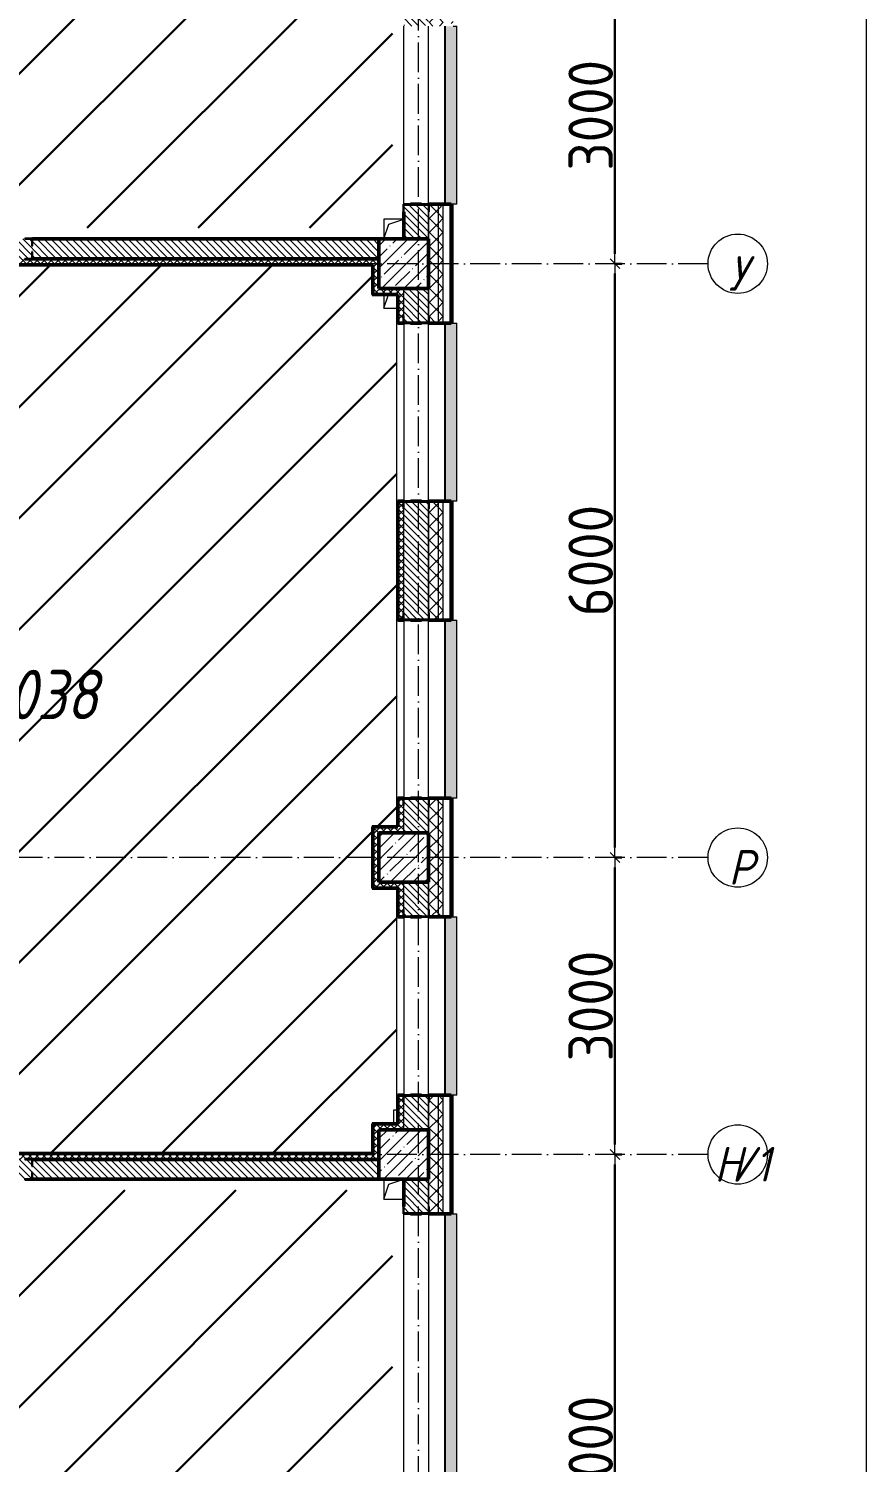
# Model space of a CAD drawing. Header units: millimetres. Extents: x -17017 to 628417, y -109036 to 199237.
# Drawn here: x 140472 to 148933, y 85935 to 100420 of the extents above; entities that cross this region are included whole.
import ezdxf

# ---------------------------------------------------------------- set-up
doc = ezdxf.new("R2010")
doc.units = ezdxf.units.MM
doc.linetypes.add('50_200_ШТРИХ_1Т_ш5_п1_п1_', pattern=[700, 500, -100, 0, -100])
for name, color, linetype, lineweight in [('3.1) ЖБ окна 1.2 м', 102, 'Continuous', 30), ('A-____-____-DIMS', 7, 'Continuous', 9), ('A-FLOR-____-OTLN', 7, 'Continuous', 9), ('A-GENM-____-MCUT', 7, 'Continuous', 25), ('A-GENM-____-OTLN', 7, 'Continuous', 9), ('A-GENM-____-OTLN-1', 7, 'Continuous', 25), ('A-GLAZ-____-OTLN', 7, 'Continuous', 9), ('A-WALL-____-MCUT-2', 7, 'Continuous', 50), ('A-WALL-____-MCUT-3', 7, 'Continuous', 9), ('A-WALL-____-OTLN', 7, 'Continuous', 9), ('A-WALL-____-PATT-1', 7, 'Continuous', 9), ('A-WALL-FNSH-MCUT-1', 7, 'Continuous', 9), ('S-COLS-____-MCUT', 7, 'Continuous', 50), ('S-COLS-____-OTLN', 7, 'Continuous', 9), ('S-GRID-____-IDEN', 7, 'Continuous', 9), ('S-GRID-____-OTLN-1', 7, '50_200_ШТРИХ_1Т_ш5_п1_п1_', 9), ('Марки помещений', 7, 'Continuous', 9), ('стяжа', 7, 'Continuous', 30)]:
    doc.layers.add(name, color=color, linetype=linetype, lineweight=lineweight)
doc.layers.add('A-GLAZ-____-OTLN-1', color=7, linetype='Continuous', lineweight=9, true_color=0xc0c0c0)
doc.layers.add('A-WALL-____-PATT-2', color=7, linetype='Continuous', lineweight=9, true_color=0x787878)
doc.styles.add('ISOCPEUR_I', font='isocpeui.ttf', dxfattribs={"width": 0.9, "height": 2.5})
doc.styles.add('ISOCPEUR_I_3', font='isocpeui.ttf', dxfattribs={"width": 0.85, "height": 2.2})
doc.styles.add('СПДС', font='isocpeur.ttf', dxfattribs={"width": 0.9})
doc.dimstyles.new('Размера А3', dxfattribs={"dimtxt": 200, "dimasz": 100, "dimexe": 70, "dimexo": 100, "dimgap": 20, "dimtad": 1, "dimdec": 0, "dimrnd": 10, "dimzin": 0, "dimdsep": 46, "dimtxsty": 'СПДС', "dimblk": 'ARROWHEAD_6', "dimcen": 1, "dimclrd": 256, "dimclre": 256, "dimclrt": 256, "dimazin": 0, "dimtfac": 1, "dimtdec": 0, "dimtmove": 2, "dimatfit": 3, "dimfxl": 1, "dimtolj": 1, "dimtzin": 0, "dimarcsym": 0})
pattern_1 = [(135, (43259.71, 63713.66), (-35.35534, -35.35534), [])]
pattern_2 = [(45, (43259.71, 63713.66), (-35.35534, 35.35534), []), (135, (43259.71, 63713.66), (-35.35534, -35.35534), [])]
pattern_3 = [(45, (43259.71, 63713.66), (-70.71068, 70.71068), []), (135, (43259.71, 63713.66), (-70.71068, -70.71068), [])]

# ---------------------------------------------------------------- blocks, each defined once
blk = doc.blocks.new('BSC_Колонна _Прямоугольная - 500х500-V26-АР1_План отверстий 2 этажа в осях 1-64_А-ГГ')
at = {"layer": 'S-COLS-____-OTLN'}
h = blk.add_hatch(dxfattribs=at)
h.set_pattern_fill('FP_55', color=256, style=0, pattern_type=2)
h.set_pattern_definition([(45, (-101000, -25331.04), (-114.04925, 114.04925), []), (45, (-100885.95, -25331.04), (-114.04925, 114.04925), [201.613, -40.323, 3.353, -36.97])])
h.paths.add_polyline_path([(-250, -250), (250, -250), (250, 250), (-250, 250)], flags=0)
at = {"layer": 'S-COLS-____-MCUT'}
for p, q in [((250, 250), (-250, 250)), ((-250, 250), (-250, -250)), ((250, -250), (250, 250)), ((-250, -250), (250, -250))]:
    blk.add_line(p, q, dxfattribs=at)
blk = doc.blocks.new('BSC_Колонна _Прямоугольная - 500х500-V28-АР1_План отверстий 2 этажа в осях 1-64_А-ГГ')
at = {"layer": 'S-COLS-____-OTLN'}
h = blk.add_hatch(dxfattribs=at)
h.set_pattern_fill('FP_57', color=256, style=0, pattern_type=2)
h.set_pattern_definition([(45, (-101000, -34331.04), (-114.04925, 114.04925), []), (45, (-100885.95, -34331.04), (-114.04925, 114.04925), [201.613, -40.323, 3.353, -36.97])])
h.paths.add_polyline_path([(-250, -250), (250, -250), (250, 250), (-250, 250), (-250, -55)], flags=0)
at = {"layer": 'S-COLS-____-MCUT'}
for p, q in [((250, 250), (-250, 250)), ((-250, 250), (-250, -250)), ((250, -250), (250, 250)), ((-250, -250), (250, -250))]:
    blk.add_line(p, q, dxfattribs=at)
blk = doc.blocks.new('BSC_Колонна _Прямоугольная - 500х500-V34-АР1_План отверстий 2 этажа в осях 1-64_А-ГГ')
at = {"layer": 'S-COLS-____-OTLN'}
h = blk.add_hatch(dxfattribs=at)
h.set_pattern_fill('FP_63', color=256, style=0, pattern_type=2)
h.set_pattern_definition([(45, (-101000, -28331.04), (-114.04925, 114.04925), []), (45, (-100885.95, -28331.04), (-114.04925, 114.04925), [201.613, -40.323, 3.353, -36.97])])
h.paths.add_polyline_path([(-250, -250), (250, -250), (250, 250), (-250, 250), (-250, -75)], flags=0)
at = {"layer": 'S-COLS-____-MCUT'}
for p, q in [((250, 250), (-250, 250)), ((-250, 250), (-250, -250)), ((250, -250), (250, 250)), ((-250, -250), (250, -250))]:
    blk.add_line(p, q, dxfattribs=at)
blk = doc.blocks.new('Фахверк_СКБ_Уголок - 250_2700-27497298-АР1_План отверстий 2 этажа в осях 1-64_А-ГГ')
at = {"layer": 'A-GENM-____-MCUT'}
for p, q in [((200, 181), (125, 181)), ((125, 181), (125, 106)), ((131, 106), (131, 175)), ((131, 175), (200, 175)), ((200, 175), (200, 181)), ((125, 106), (131, 106)), ((131, -6), (125, -6)), ((125, -6), (125, -81)), ((125, -81), (200, -81)), ((131, -75), (131, -6)), ((200, -75), (131, -75)), ((200, -81), (200, -75))]:
    blk.add_line(p, q, dxfattribs=at)
blk = doc.blocks.new('Фахверк_СКБ_Уголок - 200_3550-28267367-АР1_План отверстий 2 этажа в осях 1-64_А-ГГ')
at = {"layer": 'A-GENM-____-MCUT'}
for p, q in [((200, 156), (125, 156)), ((125, 156), (125, 81)), ((131, 81), (131, 150)), ((131, 150), (200, 150)), ((200, 150), (200, 156)), ((125, 81), (131, 81)), ((131, 19), (125, 19)), ((125, 19), (125, -56)), ((131, -50), (131, 19)), ((125, -56), (200, -56)), ((200, -50), (131, -50)), ((200, -56), (200, -50))]:
    blk.add_line(p, q, dxfattribs=at)
blk = doc.blocks.new('AR_Отверстие прямоугольное _в плите_ - AR_Отверстие прямоугольное _в плите_-V168-АР1_План отверстий 2 этажа в осях 1-64_А-ГГ')
at = {"layer": 'A-GENM-____-OTLN'}
for p, q in [((100, 100), (-100, 100)), ((-100, 100), (-100, -100)), ((-100, -100), (-50, 50)), ((-50, 50), (100, 100))]:
    blk.add_line(p, q, dxfattribs=at)
blk = doc.blocks.new('AR_Отверстие прямоугольное _в плите_ - AR_Отверстие прямоугольное _в плите_-30511571-АР1_План отверстий 2 этажа в осях 1-64_А-ГГ')
at = {"layer": 'A-GENM-____-OTLN'}
for p, q in [((-100, 30), (-100, -100)), ((-100, -100), (-57, 30)), ((-100, -100), (30, -100))]:
    blk.add_line(p, q, dxfattribs=at)
blk = doc.blocks.new('AR_Отверстие прямоугольное _в плите_ - AR_Отверстие прямоугольное _в плите_-30511543-АР1_План отверстий 2 этажа в осях 1-64_А-ГГ')
at = {"layer": 'A-GENM-____-OTLN'}
for p, q in [((-100, 100), (-100, -100)), ((-100, -100), (-50, 50)), ((-50, 50), (100, 100)), ((-100, -100), (100, -100))]:
    blk.add_line(p, q, dxfattribs=at)
blk = doc.blocks.new('Отлив_СКБ - Отлив витража_120_НВФ-V194-АР1_План отверстий 2 этажа в осях 1-64_А-ГГ')
at = {"layer": 'A-GLAZ-____-OTLN-1'}
for points in [[(1800, -2), (1800, 0), (0, 0), (0, -2), (1544, -2)], [(1544, -120), (1800, -120), (1800, -2), (0, -2), (0, -120)]]:
    blk.add_hatch(color=256, dxfattribs=at).paths.add_polyline_path(points, flags=0)
at = {"layer": 'A-GLAZ-____-OTLN'}
for p, q in [((0, 0), (1800, 0)), ((1800, -2), (0, -2)), ((0, -120), (0, -83)), ((0, -120), (1800, -120)), ((1800, -83), (1800, -120))]:
    blk.add_line(p, q, dxfattribs=at)
blk = doc.blocks.new('Отлив_СКБ - Отлив витража_120_НВФ-31885688-АР1_План отверстий 2 этажа в осях 1-64_А-ГГ')
at = {"layer": 'A-GLAZ-____-OTLN-1'}
for points in [[(4113, -2), (4800, -2), (4800, 0), (0, 0), (0, -2), (2345, -2)], [(4113, -120), (4800, -120), (4800, -2), (0, -2), (0, -120), (2345, -120)]]:
    blk.add_hatch(color=256, dxfattribs=at).paths.add_polyline_path(points, flags=0)
at = {"layer": 'A-GLAZ-____-OTLN'}
for p, q in [((0, 0), (4800, 0)), ((4800, -2), (0, -2)), ((0, -120), (0, -83)), ((0, -120), (4800, -120)), ((4800, -83), (4800, -120))]:
    blk.add_line(p, q, dxfattribs=at)
blk = doc.blocks.new('Ось сетки - Круг_Ø6_00__ISO-2_5_0_9K_-25732049-АР1_План отверстий 2 этажа в осях 1-64_А-ГГ')
at = {"layer": 'S-GRID-____-IDEN'}
blk.add_circle((0, 0), 3, dxfattribs=at)
blk = doc.blocks.new('ARROWHEAD_6')
at = {"color": 0, "linetype": 'Continuous'}
for p, q in [((0, 0), (-1, 0)), ((-0.5, -0.5), (0.5, 0.5))]:
    blk.add_line(p, q, dxfattribs=at)
blk = doc.blocks.new('*D2699')
at = {"layer": 'A-____-____-DIMS', "lineweight": -2, "transparency": 16777216}
for p, q in [((87537, 484347), (87613, 484347)), ((87543, 478447), (87543, 484247)), ((87537, 478347), (87613, 478347))]:
    blk.add_line(p, q, dxfattribs=at)
at = {"layer": 'Defpoints', "color": 0, "transparency": 16777216}
for p in [(87437, 484347), (87543, 484347), (87437, 478347)]:
    blk.add_point(p, dxfattribs=at)
at = {"layer": 'A-____-____-DIMS', "lineweight": -2, "transparency": 16777216, "xscale": 100, "yscale": 100, "zscale": 100}
for p, rotation in [((87543, 484347), 90), ((87543, 478347), 270)]:
    blk.add_blockref('ARROWHEAD_6', p, dxfattribs=dict(at, rotation=rotation))
at = {"layer": 'A-____-____-DIMS', "transparency": 16777216, "insert": (87298, 481347), "char_height": 450, "attachment_point": 5, "rotation": 90, "style": 'СПДС'}
blk.add_mtext('\\A1;6000', dxfattribs=at)
blk = doc.blocks.new('*D2700')
at = {"layer": 'A-____-____-DIMS', "lineweight": -2, "transparency": 16777216}
for p, q in [((87537, 487347), (87613, 487347)), ((87543, 484447), (87543, 487247)), ((87537, 484347), (87613, 484347))]:
    blk.add_line(p, q, dxfattribs=at)
at = {"layer": 'Defpoints', "color": 0, "transparency": 16777216}
for p in [(87437, 487347), (87543, 487347), (87437, 484347)]:
    blk.add_point(p, dxfattribs=at)
at = {"layer": 'A-____-____-DIMS', "lineweight": -2, "transparency": 16777216, "xscale": 100, "yscale": 100, "zscale": 100}
for p, rotation in [((87543, 487347), 90), ((87543, 484347), 270)]:
    blk.add_blockref('ARROWHEAD_6', p, dxfattribs=dict(at, rotation=rotation))
at = {"layer": 'A-____-____-DIMS', "transparency": 16777216, "insert": (87298, 485847), "char_height": 450, "attachment_point": 5, "rotation": 90, "style": 'СПДС'}
blk.add_mtext('\\A1;3000', dxfattribs=at)
blk = doc.blocks.new('*D2701')
at = {"layer": 'A-____-____-DIMS', "lineweight": -2, "transparency": 16777216}
for p, q in [((87537, 493347), (87613, 493347)), ((87543, 487447), (87543, 493247)), ((87537, 487347), (87613, 487347))]:
    blk.add_line(p, q, dxfattribs=at)
at = {"layer": 'Defpoints', "color": 0, "transparency": 16777216}
for p in [(87437, 493347), (87543, 493347), (87437, 487347)]:
    blk.add_point(p, dxfattribs=at)
at = {"layer": 'A-____-____-DIMS', "lineweight": -2, "transparency": 16777216, "xscale": 100, "yscale": 100, "zscale": 100}
for p, rotation in [((87543, 493347), 90), ((87543, 487347), 270)]:
    blk.add_blockref('ARROWHEAD_6', p, dxfattribs=dict(at, rotation=rotation))
at = {"layer": 'A-____-____-DIMS', "transparency": 16777216, "insert": (87298, 490347), "char_height": 450, "attachment_point": 5, "rotation": 90, "style": 'СПДС'}
blk.add_mtext('\\A1;6000', dxfattribs=at)
blk = doc.blocks.new('*D2702')
at = {"layer": 'A-____-____-DIMS', "lineweight": -2, "transparency": 16777216}
for p, q in [((87537, 496347), (87613, 496347)), ((87543, 493447), (87543, 496247)), ((87537, 493347), (87613, 493347))]:
    blk.add_line(p, q, dxfattribs=at)
at = {"layer": 'Defpoints', "color": 0, "transparency": 16777216}
for p in [(87437, 496347), (87543, 496347), (87437, 493347)]:
    blk.add_point(p, dxfattribs=at)
at = {"layer": 'A-____-____-DIMS', "lineweight": -2, "transparency": 16777216, "xscale": 100, "yscale": 100, "zscale": 100}
for p, rotation in [((87543, 496347), 90), ((87543, 493347), 270)]:
    blk.add_blockref('ARROWHEAD_6', p, dxfattribs=dict(at, rotation=rotation))
at = {"layer": 'A-____-____-DIMS', "transparency": 16777216, "insert": (87298, 494847), "char_height": 450, "attachment_point": 5, "rotation": 90, "style": 'СПДС'}
blk.add_mtext('\\A1;3000', dxfattribs=at)
blk = doc.blocks.new('2этаж')
at = {"layer": 'S-GRID-____-OTLN-1', "color": 251, "ltscale": 0.6, "true_color": 0x636466}
for p, q in [((85558.3, 454533.3), (85558.3, 508896.9)), ((88482.7, 493347), (77429.6, 493347)), ((88482.7, 487347), (77429.6, 487347)), ((88482.7, 484347), (77429.6, 484347))]:
    blk.add_line(p, q, dxfattribs=at)
at = {"layer": 'S-GRID-____-IDEN', "char_height": 350, "attachment_point": 1, "style": 'ISOCPEUR_I'}
for s, insert, width in [('\\fISOCPEUR|b0|i1|c204|p34|;\\W.9;У', (88689.9, 493423.1), 223.671), ('\\fISOCPEUR|b0|i1|c204|p34|;\\W.9;Р', (88689.9, 487423.1), 223.671), ('\\fISOCPEUR|b0|i1|c204|p34|;\\W.9;Н', (88547.3, 484423.1), 223.671), ('/1', (88731.8, 484423.1), 346.329)]:
    blk.add_mtext(s, dxfattribs=dict(at, insert=insert, width=width))
at = {"layer": 'A-____-____-DIMS'}
for base, p1, p2, picture, middle in [((87542.6, 496347), (87436.5, 493347), (87436.5, 496347), '*D2702', (87297.6, 494847)), ((87542.6, 493347), (87436.5, 487347), (87436.5, 493347), '*D2701', (87297.6, 490347)), ((87542.6, 487347), (87436.5, 484347), (87436.5, 487347), '*D2700', (87297.6, 485847)), ((87542.6, 484347), (87436.5, 478347), (87436.5, 484347), '*D2699', (87297.6, 481347))]:
    dim = blk.add_linear_dim(base=base, p1=p1, p2=p2, angle=90, dimstyle='Размера А3', override={"dimtxt": 450}, dxfattribs=at)
    dim.commit()
    dim.dimension.update_dxf_attribs({"geometry": picture, "text_midpoint": middle})

msp = doc.modelspace()

# ---------------------------------------------------------------- hatches: boundary and pattern name
at = {"layer": 'A-WALL-____-PATT-1'}
h = msp.add_hatch(dxfattribs=at)
h.set_pattern_fill('FP_1', color=256, style=0, pattern_type=2)
h.set_pattern_definition(pattern_3)
h.paths.add_polyline_path([(144610, 61695), (144610, 62645), (144516, 62645), (144516, 62570), (144510, 62570), (144510, 61695)], flags=0)
h.paths.add_polyline_path([(144516, 64445), (144610, 64445), (144610, 65645), (144516, 65645), (144516, 65570), (144510, 65570), (144510, 64520), (144516, 64520), (144516, 64450)], flags=0)
h.paths.add_polyline_path([(144516, 67445), (144610, 67445), (144610, 68645), (144516, 68645), (144516, 68570), (144510, 68570), (144510, 67520), (144516, 67520), (144516, 67451)], flags=0)
h.paths.add_polyline_path([(144610, 70445), (144610, 71645), (144516, 71645), (144516, 71570), (144510, 71570), (144510, 70520), (144516, 70520), (144516, 70445)], flags=0)
h.paths.add_polyline_path([(144610, 73445), (144610, 74645), (144516, 74645), (144516, 74570), (144510, 74570), (144510, 73520), (144516, 73520), (144516, 73445)], flags=0)
h.paths.add_polyline_path([(144610, 76445), (144610, 77645), (144516, 77645), (144516, 77570), (144510, 77570), (144510, 76520), (144516, 76520), (144516, 76445)], flags=0)
h.paths.add_polyline_path([(144516, 79445), (144610, 79445), (144610, 80645), (144516, 80645), (144516, 80570), (144510, 80570), (144510, 79520), (144516, 79520), (144516, 79451)], flags=0)
h.paths.add_polyline_path([(144516, 82445), (144610, 82445), (144610, 83645), (144516, 83645), (144516, 83570), (144510, 83570), (144510, 82520), (144516, 82520), (144516, 82451)], flags=0)
h.paths.add_polyline_path([(144610, 88445), (144610, 89645), (144516, 89645), (144516, 89570), (144510, 89570), (144510, 88520), (144516, 88520), (144516, 88445)], flags=0)
h.paths.add_polyline_path([(144516, 91445), (144610, 91445), (144610, 92645), (144516, 92645), (144516, 92570), (144510, 92570), (144510, 91520), (144516, 91520), (144516, 91451)], flags=0)
h.paths.add_polyline_path([(144516, 94445), (144610, 94445), (144610, 95645), (144516, 95645), (144516, 95570), (144510, 95570), (144510, 94520), (144516, 94520), (144516, 94451)], flags=0)
h.paths.add_polyline_path([(144610, 97445), (144610, 98645), (144516, 98645), (144516, 98570), (144510, 98570), (144510, 97520), (144516, 97520), (144516, 97445)], flags=0)
h.paths.add_polyline_path([(144516, 100445), (144610, 100445), (144610, 101645), (144516, 101645), (144516, 101570), (144510, 101570), (144510, 100520), (144516, 100520), (144516, 100451)], flags=0)
h.paths.add_polyline_path([(144610, 103445), (144610, 104645), (144516, 104645), (144516, 104570), (144510, 104570), (144510, 103520), (144516, 103520), (144516, 103445)], flags=0)
h.paths.add_polyline_path([(144516, 109445), (144610, 109445), (144610, 110510), (144510, 110510), (144510, 109520), (144516, 109520), (144516, 109451)], flags=0)
h = msp.add_hatch(dxfattribs=at)
h.set_pattern_fill('FP_1', color=256, style=0, pattern_type=2)
h.set_pattern_definition(pattern_3)
h.paths.add_polyline_path([(144610, 61645), (144660, 61645), (144660, 62645), (144610, 62645), (144610, 61695)], flags=0)
h.paths.add_polyline_path([(144610, 64445), (144660, 64445), (144660, 65645), (144610, 65645), (144610, 64450)], flags=0)
h.paths.add_polyline_path([(144660, 67445), (144660, 68645), (144610, 68645), (144610, 67445)], flags=0)
h.paths.add_polyline_path([(144610, 70445), (144660, 70445), (144660, 71645), (144610, 71645), (144610, 70470)], flags=0)
h.paths.add_polyline_path([(144610, 73445), (144660, 73445), (144660, 74645), (144610, 74645), (144610, 73910)], flags=0)
h.paths.add_polyline_path([(144660, 76445), (144660, 77645), (144610, 77645), (144610, 76445)], flags=0)
h.paths.add_polyline_path([(144610, 79445), (144660, 79445), (144660, 80645), (144610, 80645), (144610, 79929)], flags=0)
h.paths.add_polyline_path([(144610, 82445), (144660, 82445), (144660, 83645), (144610, 83645), (144610, 83369)], flags=0)
h.paths.add_polyline_path([(144660, 88445), (144660, 89645), (144610, 89645), (144610, 88445)], flags=0)
h.paths.add_polyline_path([(144660, 91445), (144660, 92645), (144610, 92645), (144610, 91445)], flags=0)
h.paths.add_polyline_path([(144660, 94445), (144660, 95645), (144610, 95645), (144610, 94445)], flags=0)
h.paths.add_polyline_path([(144660, 97445), (144660, 98645), (144610, 98645), (144610, 97445)], flags=0)
h.paths.add_polyline_path([(144610, 100445), (144660, 100445), (144660, 101645), (144610, 101645), (144610, 100569)], flags=0)
h.paths.add_polyline_path([(144660, 103445), (144660, 104645), (144610, 104645), (144610, 103445)], flags=0)
h.paths.add_polyline_path([(144610, 109445), (144660, 109445), (144660, 110510), (144610, 110510), (144610, 110029)], flags=0)
h = msp.add_hatch(dxfattribs=at)
h.set_pattern_fill('FP_3', color=256, style=0, pattern_type=2)
h.set_pattern_definition([(45, (43259.71, 63713.66), (-85.53659, 85.53659), []), (45, (43316.74, 63713.66), (-85.53659, 85.53659), [])])
h.paths.add_polyline_path([(144740, 61545), (144760, 61545), (144760, 62645), (144740, 62645), (144740, 61565)], flags=0)
h.paths.add_polyline_path([(144760, 64445), (144760, 65645), (144740, 65645), (144740, 64445)], flags=0)
h.paths.add_polyline_path([(144760, 67445), (144760, 68645), (144740, 68645), (144740, 67445)], flags=0)
h.paths.add_polyline_path([(144760, 70445), (144760, 71645), (144740, 71645), (144740, 70445)], flags=0)
h.paths.add_polyline_path([(144740, 73445), (144760, 73445), (144760, 74645), (144740, 74645), (144740, 73910)], flags=0)
h.paths.add_polyline_path([(144740, 76445), (144760, 76445), (144760, 77645), (144740, 77645), (144740, 76489)], flags=0)
h.paths.add_polyline_path([(144740, 79445), (144760, 79445), (144760, 80645), (144740, 80645), (144740, 79929)], flags=0)
h.paths.add_polyline_path([(144740, 82445), (144760, 82445), (144760, 83645), (144740, 83645), (144740, 83369)], flags=0)
h.paths.add_polyline_path([(144760, 88445), (144760, 89645), (144740, 89645), (144740, 88445)], flags=0)
h.paths.add_polyline_path([(144740, 91445), (144760, 91445), (144760, 92645), (144740, 92645), (144740, 91969)], flags=0)
h.paths.add_polyline_path([(144740, 94445), (144760, 94445), (144760, 95645), (144740, 95645), (144740, 95409)], flags=0)
h.paths.add_polyline_path([(144740, 97445), (144760, 97445), (144760, 98645), (144740, 98645), (144740, 97989)], flags=0)
h.paths.add_polyline_path([(144760, 100445), (144760, 101645), (144740, 101645), (144740, 100445)], flags=0)
h.paths.add_polyline_path([(144740, 103445), (144760, 103445), (144760, 104645), (144740, 104645), (144740, 104009)], flags=0)
h.paths.add_polyline_path([(144760, 109445), (144760, 110510), (144740, 110510), (144740, 109445)], flags=0)
h = msp.add_hatch(dxfattribs=at)
h.set_pattern_fill('FP_6', color=256, style=0, pattern_type=2)
h.set_pattern_definition(pattern_1)
h.paths.add_polyline_path([(144441, 98295), (144510, 98295), (144510, 98639), (144441, 98639), (144441, 98645), (144329, 98645), (144329, 98639), (144260, 98639), (144260, 98295)], flags=0)
h.paths.add_polyline_path([(144441, 100445), (144441, 100451), (144510, 100451), (144510, 100795), (144260, 100795), (144260, 100451), (144329, 100451), (144329, 100445)], flags=0)
h = msp.add_hatch(dxfattribs=at)
h.set_pattern_fill('FP_6', color=256, style=0, pattern_type=2)
h.set_pattern_definition(pattern_1)
h.paths.add_polyline_path([(144010, 98095), (144010, 98295), (140510, 98295), (140510, 98226), (140504, 98226), (140504, 98295), (137010, 98295), (137010, 98095), (140504, 98095), (140504, 98164), (140510, 98164), (140510, 98095), (143991, 98095)], flags=0)
h = msp.add_hatch(dxfattribs=at)
h.set_pattern_fill('FP_6', color=256, style=0, pattern_type=2)
h.set_pattern_definition(pattern_1)
h.paths.add_polyline_path([(144441, 92295), (144510, 92295), (144510, 92639), (144441, 92639), (144441, 92645), (144329, 92645), (144329, 92639), (144260, 92639), (144260, 92295), (144433, 92295)], flags=0)
h.paths.add_polyline_path([(144441, 94445), (144441, 94451), (144510, 94451), (144510, 95639), (144441, 95639), (144441, 95645), (144329, 95645), (144329, 95639), (144260, 95639), (144260, 94451), (144329, 94451), (144329, 94445)], flags=0)
h.paths.add_polyline_path([(144441, 97445), (144441, 97451), (144510, 97451), (144510, 97795), (144260, 97795), (144260, 97451), (144329, 97451), (144329, 97445), (144433, 97445)], flags=0)
h = msp.add_hatch(dxfattribs=at)
h.set_pattern_fill('FP_6', color=256, style=0, pattern_type=2)
h.set_pattern_definition(pattern_1)
h.paths.add_polyline_path([(144433, 89295), (144510, 89295), (144510, 89639), (144441, 89639), (144441, 89645), (144329, 89645), (144329, 89639), (144260, 89639), (144260, 89295)], flags=0)
h.paths.add_polyline_path([(144433, 91445), (144441, 91445), (144441, 91451), (144510, 91451), (144510, 91795), (144260, 91795), (144260, 91451), (144329, 91451), (144329, 91445)], flags=0)
h = msp.add_hatch(dxfattribs=at)
h.set_pattern_fill('FP_6', color=256, style=0, pattern_type=2)
h.set_pattern_definition(pattern_1)
h.paths.add_polyline_path([(143991, 88795), (144010, 88795), (144010, 88995), (140510, 88995), (140510, 88926), (140504, 88926), (140504, 88995), (137010, 88995), (137010, 88795), (140504, 88795), (140504, 88864), (140510, 88864), (140510, 88795), (142224, 88795)], flags=0)
h = msp.add_hatch(dxfattribs=at)
h.set_pattern_fill('FP_6', color=256, style=0, pattern_type=2)
h.set_pattern_definition(pattern_1)
h.paths.add_polyline_path([(144260, 83295), (144510, 83295), (144510, 83639), (144441, 83639), (144441, 83645), (144329, 83645), (144329, 83639), (144260, 83639), (144260, 83369)], flags=0)
h.paths.add_polyline_path([(144441, 88445), (144441, 88451), (144510, 88451), (144510, 88795), (144260, 88795), (144260, 88451), (144329, 88451), (144329, 88445)], flags=0)
at = {"layer": 'A-WALL-____-PATT-2'}
h = msp.add_hatch(dxfattribs=at)
h.set_pattern_fill('FP_7', color=256, style=0, pattern_type=2)
h.set_pattern_definition(pattern_2)
h.paths.add_polyline_path([(143940, 98035), (143950, 98035), (143950, 98095), (140510, 98095), (140510, 98089), (140435, 98089), (140435, 98095), (137170, 98095), (137170, 98035), (142224, 98035)], flags=0)
h = msp.add_hatch(dxfattribs=at)
h.set_pattern_fill('FP_7', color=256, style=0, pattern_type=2)
h.set_pattern_definition(pattern_2)
h.paths.add_polyline_path([(144010, 97735), (144010, 98095), (143950, 98095), (143950, 97735), (143991, 97735)], flags=0)
h = msp.add_hatch(dxfattribs=at)
h.set_pattern_fill('FP_7', color=256, style=0, pattern_type=2)
h.set_pattern_definition(pattern_2)
h.paths.add_polyline_path([(144010, 97735), (144200, 97735), (144200, 97795), (144010, 97795)], flags=0)
h = msp.add_hatch(dxfattribs=at)
h.set_pattern_fill('FP_7', color=256, style=0, pattern_type=2)
h.set_pattern_definition(pattern_2)
h.paths.add_polyline_path([(144200, 92295), (144260, 92295), (144260, 92570), (144254, 92570), (144254, 92645), (144200, 92645), (144200, 92355)], flags=0)
h.paths.add_polyline_path([(144200, 94445), (144254, 94445), (144254, 94520), (144260, 94520), (144260, 95570), (144254, 95570), (144254, 95645), (144200, 95645), (144200, 94451)], flags=0)
h.paths.add_polyline_path([(144254, 97445), (144254, 97520), (144260, 97520), (144260, 97795), (144200, 97795), (144200, 97445)], flags=0)
h = msp.add_hatch(dxfattribs=at)
h.set_pattern_fill('FP_7', color=256, style=0, pattern_type=2)
h.set_pattern_definition(pattern_2)
h.paths.add_polyline_path([(144010, 91795), (144010, 92355), (143950, 92355), (143950, 91795), (143991, 91795)], flags=0)
h = msp.add_hatch(dxfattribs=at)
h.set_pattern_fill('FP_7', color=256, style=0, pattern_type=2)
h.set_pattern_definition(pattern_2)
h.paths.add_polyline_path([(144200, 92295), (144200, 92355), (144010, 92355), (144010, 92295), (144190, 92295)], flags=0)
h = msp.add_hatch(dxfattribs=at)
h.set_pattern_fill('FP_7', color=256, style=0, pattern_type=2)
h.set_pattern_definition(pattern_2)
h.paths.add_polyline_path([(143991, 91735), (144200, 91735), (144200, 91795), (143950, 91795), (143950, 91735)], flags=0)
h = msp.add_hatch(dxfattribs=at)
h.set_pattern_fill('FP_7', color=256, style=0, pattern_type=2)
h.set_pattern_definition(pattern_2)
h.paths.add_polyline_path([(144200, 89295), (144260, 89295), (144260, 89570), (144254, 89570), (144254, 89645), (144200, 89645), (144200, 89355)], flags=0)
h.paths.add_polyline_path([(144200, 91445), (144254, 91445), (144254, 91520), (144260, 91520), (144260, 91795), (144200, 91795), (144200, 91451)], flags=0)
h = msp.add_hatch(dxfattribs=at)
h.set_pattern_fill('FP_7', color=256, style=0, pattern_type=2)
h.set_pattern_definition(pattern_2)
h.paths.add_polyline_path([(143950, 88995), (144010, 88995), (144010, 89355), (143950, 89355), (143950, 89055)], flags=0)
h = msp.add_hatch(dxfattribs=at)
h.set_pattern_fill('FP_7', color=256, style=0, pattern_type=2)
h.set_pattern_definition(pattern_2)
h.paths.add_polyline_path([(144200, 89295), (144200, 89355), (144010, 89355), (144010, 89295), (144190, 89295)], flags=0)
h = msp.add_hatch(dxfattribs=at)
h.set_pattern_fill('FP_7', color=256, style=0, pattern_type=2)
h.set_pattern_definition(pattern_2)
h.paths.add_polyline_path([(143950, 88995), (143950, 89055), (137070, 89055), (137070, 88995), (140435, 88995), (140435, 89001), (140510, 89001), (140510, 88995), (143940, 88995)], flags=0)
at = {"layer": 'стяжа'}
h = msp.add_hatch(dxfattribs=at)
h.set_pattern_fill('ANSI31', color=5, scale=250)
h.paths.add_polyline_path([(144148, 64345), (143898, 64345), (143898, 65745), (144148, 65745), (144148, 70353), (143910, 70353), (143910, 70933), (137522, 70933), (137522, 67483), (137222, 67483), (137222, 64683), (136822, 64683), (136822, 62407), (137122, 62407), (137122, 62195), (143898, 62195), (143898, 62407), (144148, 62407)])
edge = h.paths.add_edge_path(flags=16)
edge.add_arc((142259, 66444), 240, 0, 360)
h.paths.add_polyline_path([(143898, 74745), (144148, 74745), (144148, 79340), (143890, 79340), (143890, 79933), (137322, 79933), (137322, 78583), (136822, 78583), (136822, 75807), (137222, 75807), (137222, 73683), (136822, 73683), (136822, 71445), (144148, 71445), (144148, 73345), (143898, 73345)])
edge = h.paths.add_edge_path(flags=16)
edge.add_arc((140123, 75543), 240, 0, 360)
edge = h.paths.add_edge_path()
edge.add_arc((140123, 92549), 240, 0, 360)
h.paths.add_polyline_path([(144148, 100683), (143898, 100683), (143898, 101407), (144148, 101407), (144148, 103978), (143815, 103978), (143815, 104278), (144148, 104278), (144148, 106033), (143898, 106033), (143898, 106757), (144148, 106757), (144148, 109545), (143898, 109545), (143898, 110183), (137122, 110183), (137122, 109883), (136822, 109883), (136822, 107907), (137272, 107907), (137272, 106033), (136822, 106033), (136822, 103007), (137272, 103007), (137272, 100683), (136822, 100683), (136822, 98407), (143908, 98407), (143908, 98745), (144148, 98745)])
edge = h.paths.add_edge_path(flags=16)
edge.add_arc((139926, 103448), 240, 0, 360)
h.paths.add_polyline_path([(136398, 105683), (135848, 105683), (135848, 107307), (136398, 107307), (136398, 110433), (136460, 110739), (136460, 107001), (132210, 106501), (132210, 109339), (132322, 109533), (132322, 107307), (132622, 107307), (132622, 90007), (133222, 90007), (133222, 88795), (136398, 88795)])
edge = h.paths.add_edge_path(flags=16)
edge.add_arc((135396, 104177), 240, 0, 360)
h.paths.add_polyline_path([(136398, 88795), (133222, 88795), (133222, 86233), (132622, 83251), (132622, 69907), (133122, 69907), (133122, 62157), (136062, 62157), (136062, 62407), (136398, 88495)])
edge = h.paths.add_edge_path(flags=16)
edge.add_arc((134876, 76435), 240, 0, 360)
h.paths.add_polyline_path([(144148, 88327), (143898, 88327), (143898, 88683), (137272, 88683), (137272, 87983), (136822, 87983), (136822, 86015), (137422, 86015), (137422, 84583), (137222, 84583), (137222, 82685), (136822, 82685), (136822, 80445), (143898, 80445), (143898, 80739), (144148, 80739), (144148, 82683), (143898, 82683), (143898, 83407), (144148, 83407)])
edge = h.paths.add_edge_path(flags=16)
edge.add_arc((142333, 82335), 240, 0, 360)
h.paths.add_polyline_path([(141916, 82102), (142579, 82102), (142579, 82582), (141916, 82582)], flags=16)
h = msp.add_hatch(dxfattribs=at)
h.set_pattern_fill('ANSI31', color=3, scale=250)
h.paths.add_polyline_path([(144190, 97445), (144190, 97595), (144060, 97595), (144060, 97725), (143940, 97725), (143940, 98025), (137180, 98025), (137180, 97795), (137180, 97345), (137180, 97125), (136780, 97125), (136780, 96495), (136780, 94695), (136780, 94395), (136780, 92595), (136780, 92365), (137080, 92365), (137080, 91725), (136780, 91725), (136780, 91395), (136780, 90895), (136780, 90045), (136780, 89695), (136780, 89365), (137080, 89365), (137080, 89065), (143940, 89065), (143940, 89365), (144160, 89365), (144160, 89495), (144190, 89645), (144190, 91445), (144190, 91725), (143940, 91725), (143940, 92365), (144190, 92365), (144190, 92645), (144190, 94445), (144190, 95645)])
h.paths.add_polyline_path([(139672, 93117), (141330, 93117), (141330, 94317), (139672, 94317)], flags=24)

# ---------------------------------------------------------------- linework, layer by layer
at = {"color": 1, "lineweight": 0}
msp.add_lwpolyline([(35697, 156516), (148933, 156516), (148933, 57688), (35697, 57688)], close=True, dxfattribs=at)
at = {"layer": 'A-FLOR-____-OTLN'}
for p, q in [((144160, 89495), (144190, 89495)), ((144160, 89365), (144160, 89495))]:
    msp.add_line(p, q, dxfattribs=at)
at = {"layer": 'A-WALL-____-MCUT-2'}
for p, q in [((144441, 98645), (144329, 98645)), ((144740, 98645), (144516, 98645)), ((144740, 97445), (144740, 98645)), ((144260, 98570), (144260, 98295)), ((144010, 98295), (140510, 98295)), ((140510, 98095), (144010, 98095)), ((137170, 98035), (143950, 98035)), ((143950, 97735), (143950, 98035)), ((144200, 97735), (143950, 97735)), ((144200, 97445), (144200, 97735)), ((144200, 97445), (144254, 97445)), ((144329, 97445), (144441, 97445)), ((144516, 97445), (144740, 97445)), ((144254, 95645), (144200, 95645)), ((144200, 94445), (144200, 95645)), ((144441, 95645), (144329, 95645)), ((144740, 95645), (144516, 95645)), ((144740, 94445), (144740, 95645)), ((144200, 94445), (144254, 94445)), ((144329, 94445), (144441, 94445)), ((144516, 94445), (144740, 94445)), ((144254, 92645), (144200, 92645)), ((144200, 92355), (144200, 92645)), ((144441, 92645), (144329, 92645)), ((144740, 92645), (144516, 92645)), ((144740, 91445), (144740, 92645)), ((143950, 92355), (143950, 91735)), ((144200, 92355), (143950, 92355)), ((143950, 91735), (144200, 91735)), ((144200, 91445), (144200, 91735)), ((144200, 91445), (144254, 91445)), ((144329, 91445), (144441, 91445)), ((144516, 91445), (144740, 91445)), ((144254, 89645), (144200, 89645)), ((144200, 89355), (144200, 89645)), ((144441, 89645), (144329, 89645)), ((144740, 89645), (144516, 89645)), ((144740, 88445), (144740, 89645)), ((143950, 89355), (144200, 89355)), ((143950, 89055), (143950, 89355)), ((143950, 89055), (137070, 89055)), ((144010, 88995), (140510, 88995)), ((140510, 88795), (144010, 88795)), ((144260, 88795), (144260, 88520)), ((144329, 88445), (144441, 88445)), ((144516, 88445), (144740, 88445))]:
    msp.add_line(p, q, dxfattribs=at)
at = {"layer": 'A-WALL-____-MCUT-3'}
for p, q in [((144610, 97445), (144610, 98645)), ((144660, 97445), (144660, 98645)), ((144510, 98295), (144510, 98570)), ((144510, 98570), (144510, 98295)), ((144260, 97520), (144260, 97795)), ((144510, 97520), (144510, 97795)), ((144510, 97795), (144510, 97520)), ((144610, 94445), (144610, 95645)), ((144660, 94445), (144660, 95645)), ((144260, 94520), (144260, 95570)), ((144510, 94520), (144510, 95570)), ((144510, 95570), (144510, 94520)), ((144260, 92295), (144260, 92570)), ((144510, 92295), (144510, 92570)), ((144510, 92570), (144510, 92295)), ((144610, 91445), (144610, 92645)), ((144660, 91445), (144660, 92645)), ((144260, 91520), (144260, 91795)), ((144510, 91520), (144510, 91795)), ((144510, 91795), (144510, 91520)), ((144260, 89295), (144260, 89570)), ((144510, 89295), (144510, 89570)), ((144510, 89570), (144510, 89295)), ((144610, 88445), (144610, 89645)), ((144660, 88445), (144660, 89645)), ((144510, 88520), (144510, 88795)), ((144510, 88795), (144510, 88520))]:
    msp.add_line(p, q, dxfattribs=at)
at = {"layer": 'A-WALL-____-OTLN'}
for p, q in [((144260, 98645), (144260, 100445)), ((144510, 98645), (144510, 100445)), ((144190, 95645), (144190, 97445)), ((144260, 97445), (144260, 95645)), ((144510, 95645), (144510, 97445)), ((144190, 92645), (144190, 94445)), ((144260, 94445), (144260, 92645)), ((144510, 92645), (144510, 94445)), ((144190, 89645), (144190, 91445)), ((144260, 91445), (144260, 89645)), ((144510, 89645), (144510, 91445)), ((144260, 83645), (144260, 88445)), ((144510, 88445), (144510, 83645))]:
    msp.add_line(p, q, dxfattribs=at)
at = {"layer": 'A-WALL-FNSH-MCUT-1'}
for p, q in [((144760, 98645), (144740, 98645)), ((144740, 98645), (144740, 97445)), ((144760, 97445), (144760, 98645)), ((137180, 98025), (143940, 98025)), ((143940, 98025), (143940, 97725)), ((143940, 97725), (144190, 97725)), ((144190, 97725), (144190, 97445)), ((144190, 97445), (144200, 97445)), ((144740, 97445), (144760, 97445)), ((144190, 95645), (144190, 94445)), ((144200, 95645), (144190, 95645)), ((144760, 95645), (144740, 95645)), ((144740, 95645), (144740, 94445)), ((144760, 94445), (144760, 95645)), ((144190, 94445), (144200, 94445)), ((144740, 94445), (144760, 94445)), ((144190, 92645), (144190, 92365)), ((144200, 92645), (144190, 92645)), ((144760, 92645), (144740, 92645)), ((144740, 92645), (144740, 91445)), ((144760, 91445), (144760, 92645)), ((143940, 92365), (143940, 91725)), ((144190, 92365), (143940, 92365)), ((143940, 91725), (144190, 91725)), ((144190, 91725), (144190, 91445)), ((144190, 91445), (144200, 91445)), ((144740, 91445), (144760, 91445)), ((144190, 89645), (144190, 89365)), ((144200, 89645), (144190, 89645)), ((144760, 89645), (144740, 89645)), ((144740, 89645), (144740, 88445)), ((144760, 88445), (144760, 89645)), ((144190, 89365), (143940, 89365)), ((143940, 89365), (143940, 89065)), ((143940, 89065), (137080, 89065)), ((144740, 88445), (144760, 88445))]:
    msp.add_line(p, q, dxfattribs=at)

# ---------------------------------------------------------------- block references
at = {"layer": '3.1) ЖБ окна 1.2 м'}
msp.add_blockref('2этаж', (58851, -395302), dxfattribs=at)
at = {"layer": 'A-GENM-____-OTLN'}
for name, p in [('AR_Отверстие прямоугольное _в плите_ - AR_Отверстие прямоугольное _в плите_-V168-АР1_План отверстий 2 этажа в осях 1-64_А-ГГ', (144160, 98395)), ('AR_Отверстие прямоугольное _в плите_ - AR_Отверстие прямоугольное _в плите_-30511571-АР1_План отверстий 2 этажа в осях 1-64_А-ГГ', (144160, 97695)), ('AR_Отверстие прямоугольное _в плите_ - AR_Отверстие прямоугольное _в плите_-30511543-АР1_План отверстий 2 этажа в осях 1-64_А-ГГ', (144160, 88695))]:
    msp.add_blockref(name, p, dxfattribs=at)
at = {"layer": 'A-GENM-____-OTLN-1'}
for name, p, rotation in [('Фахверк_СКБ_Уголок - 250_2700-27497298-АР1_План отверстий 2 этажа в осях 1-64_А-ГГ', (144335, 98770), 270), ('Фахверк_СКБ_Уголок - 200_3550-28267367-АР1_План отверстий 2 этажа в осях 1-64_А-ГГ', (140635, 98245), 180), ('Фахверк_СКБ_Уголок - 250_2700-27497298-АР1_План отверстий 2 этажа в осях 1-64_А-ГГ', (144435, 97320), 90), ('Фахверк_СКБ_Уголок - 250_2700-27497298-АР1_План отверстий 2 этажа в осях 1-64_А-ГГ', (144335, 95770), 269.9999999999999), ('Фахверк_СКБ_Уголок - 250_2700-27497298-АР1_План отверстий 2 этажа в осях 1-64_А-ГГ', (144435, 94320), 89.9999999999999), ('Фахверк_СКБ_Уголок - 250_2700-27497298-АР1_План отверстий 2 этажа в осях 1-64_А-ГГ', (144335, 92770), 269.9999999999999), ('Фахверк_СКБ_Уголок - 250_2700-27497298-АР1_План отверстий 2 этажа в осях 1-64_А-ГГ', (144435, 91320), 89.9999999999999), ('Фахверк_СКБ_Уголок - 250_2700-27497298-АР1_План отверстий 2 этажа в осях 1-64_А-ГГ', (144335, 89770), 270), ('Фахверк_СКБ_Уголок - 200_3550-28267367-АР1_План отверстий 2 этажа в осях 1-64_А-ГГ', (140635, 88945), 180), ('Фахверк_СКБ_Уголок - 250_2700-27497298-АР1_План отверстий 2 этажа в осях 1-64_А-ГГ', (144435, 88320), 90)]:
    msp.add_blockref(name, p, dxfattribs=dict(at, rotation=rotation))
at = {"layer": 'A-GLAZ-____-OTLN', "rotation": 90}
for name, p in [('Отлив_СКБ - Отлив витража_120_НВФ-V194-АР1_План отверстий 2 этажа в осях 1-64_А-ГГ', (144677, 98645)), ('Отлив_СКБ - Отлив витража_120_НВФ-V194-АР1_План отверстий 2 этажа в осях 1-64_А-ГГ', (144677, 95645)), ('Отлив_СКБ - Отлив витража_120_НВФ-V194-АР1_План отверстий 2 этажа в осях 1-64_А-ГГ', (144677, 92645)), ('Отлив_СКБ - Отлив витража_120_НВФ-V194-АР1_План отверстий 2 этажа в осях 1-64_А-ГГ', (144677, 89645)), ('Отлив_СКБ - Отлив витража_120_НВФ-31885688-АР1_План отверстий 2 этажа в осях 1-64_А-ГГ', (144677, 83645))]:
    msp.add_blockref(name, p, dxfattribs=at)
at = {"layer": 'S-COLS-____-OTLN'}
for name, p in [('BSC_Колонна _Прямоугольная - 500х500-V28-АР1_План отверстий 2 этажа в осях 1-64_А-ГГ', (144260, 98045)), ('BSC_Колонна _Прямоугольная - 500х500-V34-АР1_План отверстий 2 этажа в осях 1-64_А-ГГ', (144260, 92045)), ('BSC_Колонна _Прямоугольная - 500х500-V26-АР1_План отверстий 2 этажа в осях 1-64_А-ГГ', (144260, 89045))]:
    msp.add_blockref(name, p, dxfattribs=at)
at = {"layer": 'S-GRID-____-IDEN', "xscale": 99.99999999999993, "yscale": 99.99999999999993, "zscale": 99.99999999999993, "rotation": 89.9999999999998}
for p in [(147634, 98045), (147634, 92045), (147634, 89045)]:
    msp.add_blockref('Ось сетки - Круг_Ø6_00__ISO-2_5_0_9K_-25732049-АР1_План отверстий 2 этажа в осях 1-64_А-ГГ', p, dxfattribs=at)

# ---------------------------------------------------------------- texts
at = {"layer": 'Марки помещений', "insert": (139847, 93942), "char_height": 500, "width": 785.65, "attachment_point": 1, "style": 'ISOCPEUR_I_3'}
msp.add_mtext('2.038', dxfattribs=at)

doc.saveas('drawing.dxf')
